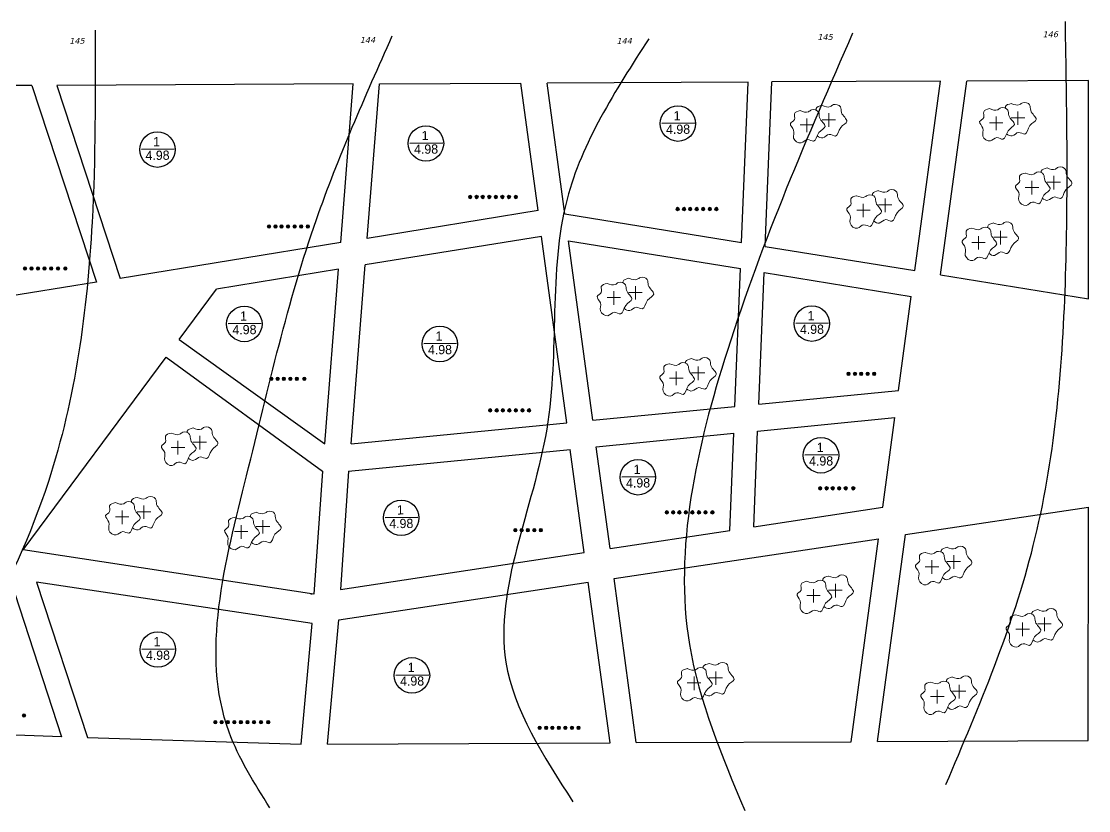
# Model space of a CAD drawing. Header units: millimetres. Extents: x -710977 to 10671, y -929782 to 89628.
# Drawn here: x 1980.761 to 1984.822, y 870.76 to 873.763 of the extents above; entities that cross this region are included whole.
import ezdxf

# ---------------------------------------------------------------- set-up
doc = ezdxf.new("R2010")
doc.units = ezdxf.units.MM
doc.header["$LTSCALE"] = 0.4
doc.layers.add('Площади', color=7, linetype='Continuous')
doc.layers.add('Тонкая', color=82, linetype='Continuous', lineweight=20)
doc.styles.add('style1', font='verdana.ttf', dxfattribs={"oblique": 15})

msp = doc.modelspace()

# ---------------------------------------------------------------- hatches: boundary and pattern name
at = {"layer": 'Тонкая', "ltscale": 10}
for points in [[(1982.4757, 873.0949, 1), (1982.4623, 873.0949, 1)], [(1982.5002, 873.0949, 1), (1982.4868, 873.0949, 1)], [(1982.5236, 873.0949, 1), (1982.5101, 873.0949, 1)], [(1982.5483, 873.0949, 1), (1982.5349, 873.0949, 1)], [(1982.5731, 873.0949, 1), (1982.5597, 873.0949, 1)], [(1982.5982, 873.0949, 1), (1982.5848, 873.0949, 1)], [(1982.6233, 873.0949, 1), (1982.6098, 873.0949, 1)], [(1982.6495, 873.0949, 1), (1982.6361, 873.0949, 1)], [(1983.265, 873.0488, 1), (1983.2516, 873.0488, 1)], [(1983.2895, 873.0488, 1), (1983.276, 873.0488, 1)], [(1983.3128, 873.0488, 1), (1983.2994, 873.0488, 1)], [(1983.3376, 873.0488, 1), (1983.3242, 873.0488, 1)], [(1983.3624, 873.0488, 1), (1983.3489, 873.0488, 1)], [(1983.3875, 873.0488, 1), (1983.3741, 873.0488, 1)], [(1983.4125, 873.0488, 1), (1983.3991, 873.0488, 1)], [(1981.7102, 872.9824, 1), (1981.6968, 872.9824, 1)], [(1981.7347, 872.9824, 1), (1981.7213, 872.9824, 1)], [(1981.758, 872.9824, 1), (1981.7446, 872.9824, 1)], [(1981.7828, 872.9824, 1), (1981.7694, 872.9824, 1)], [(1981.8076, 872.9824, 1), (1981.7942, 872.9824, 1)], [(1981.8327, 872.9824, 1), (1981.8193, 872.9824, 1)], [(1981.8577, 872.9824, 1), (1981.8443, 872.9824, 1)], [(1980.7814, 872.8224, 1), (1980.768, 872.8224, 1)], [(1980.8062, 872.8224, 1), (1980.7927, 872.8224, 1)], [(1980.8309, 872.8224, 1), (1980.8175, 872.8224, 1)], [(1980.8561, 872.8224, 1), (1980.8426, 872.8224, 1)], [(1980.8811, 872.8224, 1), (1980.8677, 872.8224, 1)], [(1980.9073, 872.8224, 1), (1980.8939, 872.8224, 1)], [(1980.935, 872.8224, 1), (1980.9216, 872.8224, 1)], [(1983.9155, 872.422, 1), (1983.9021, 872.422, 1)], [(1983.94, 872.422, 1), (1983.9266, 872.422, 1)], [(1983.9633, 872.422, 1), (1983.9499, 872.422, 1)], [(1983.9881, 872.422, 1), (1983.9747, 872.422, 1)], [(1984.0129, 872.422, 1), (1983.9995, 872.422, 1)], [(1981.7189, 872.4031, 1), (1981.7055, 872.4031, 1)], [(1981.7434, 872.4031, 1), (1981.73, 872.4031, 1)], [(1981.7668, 872.4031, 1), (1981.7534, 872.4031, 1)], [(1981.7916, 872.4031, 1), (1981.7781, 872.4031, 1)], [(1981.8163, 872.4031, 1), (1981.8029, 872.4031, 1)], [(1981.8449, 872.4031, 1), (1981.8315, 872.4031, 1)], [(1982.5521, 872.283, 1), (1982.5386, 872.283, 1)], [(1982.5765, 872.283, 1), (1982.5631, 872.283, 1)], [(1982.5999, 872.283, 1), (1982.5865, 872.283, 1)], [(1982.6247, 872.283, 1), (1982.6112, 872.283, 1)], [(1982.6495, 872.283, 1), (1982.636, 872.283, 1)], [(1982.6746, 872.283, 1), (1982.6612, 872.283, 1)], [(1982.6996, 872.283, 1), (1982.6862, 872.283, 1)], [(1983.8074, 871.9865, 1), (1983.794, 871.9865, 1)], [(1983.8319, 871.9865, 1), (1983.8185, 871.9865, 1)], [(1983.8553, 871.9865, 1), (1983.8418, 871.9865, 1)], [(1983.88, 871.9865, 1), (1983.8666, 871.9865, 1)], [(1983.9048, 871.9865, 1), (1983.8914, 871.9865, 1)], [(1983.9334, 871.9865, 1), (1983.92, 871.9865, 1)], [(1983.2238, 871.895, 1), (1983.2103, 871.895, 1)], [(1983.2483, 871.895, 1), (1983.2348, 871.895, 1)], [(1983.2716, 871.895, 1), (1983.2582, 871.895, 1)], [(1983.2964, 871.895, 1), (1983.283, 871.895, 1)], [(1983.3212, 871.895, 1), (1983.3077, 871.895, 1)], [(1983.3463, 871.895, 1), (1983.3329, 871.895, 1)], [(1983.3713, 871.895, 1), (1983.3579, 871.895, 1)], [(1983.3976, 871.895, 1), (1983.3841, 871.895, 1)], [(1982.6474, 871.8274, 1), (1982.634, 871.8274, 1)], [(1982.6719, 871.8274, 1), (1982.6585, 871.8274, 1)], [(1982.6953, 871.8274, 1), (1982.6819, 871.8274, 1)], [(1982.7201, 871.8274, 1), (1982.7066, 871.8274, 1)], [(1982.7448, 871.8274, 1), (1982.7314, 871.8274, 1)], [(1980.7776, 871.1223, 1), (1980.7642, 871.1223, 1)], [(1981.5059, 871.0968, 1), (1981.4925, 871.0968, 1)], [(1981.5304, 871.0968, 1), (1981.5169, 871.0968, 1)], [(1981.5537, 871.0968, 1), (1981.5403, 871.0968, 1)], [(1981.5785, 871.0968, 1), (1981.5651, 871.0968, 1)], [(1981.6033, 871.0968, 1), (1981.5898, 871.0968, 1)], [(1981.6284, 871.0968, 1), (1981.615, 871.0968, 1)], [(1981.6534, 871.0968, 1), (1981.64, 871.0968, 1)], [(1981.6797, 871.0968, 1), (1981.6662, 871.0968, 1)], [(1981.7073, 871.0968, 1), (1981.6939, 871.0968, 1)], [(1982.7404, 871.0752, 1), (1982.727, 871.0752, 1)], [(1982.7649, 871.0752, 1), (1982.7515, 871.0752, 1)], [(1982.7883, 871.0752, 1), (1982.7748, 871.0752, 1)], [(1982.813, 871.0752, 1), (1982.7996, 871.0752, 1)], [(1982.8378, 871.0752, 1), (1982.8244, 871.0752, 1)], [(1982.863, 871.0752, 1), (1982.8495, 871.0752, 1)], [(1982.888, 871.0752, 1), (1982.8745, 871.0752, 1)]]:
    msp.add_hatch(color=0, dxfattribs=at).paths.add_polyline_path(points)

# ---------------------------------------------------------------- linework, layer by layer
at = {"color": 0, "lineweight": 30}
for p, q in [((1980.8014, 873.5189), (1980.1983, 873.516)), ((1980.8014, 873.5189), (1981.0465, 872.7702)), ((1982.0235, 873.5246), (1980.8956, 873.5193)), ((1980.8956, 873.5193), (1981.137, 872.7849)), ((1981.9763, 872.9209), (1982.0235, 873.5246)), ((1982.0776, 872.9373), (1982.1235, 873.5246)), ((1982.1235, 873.5246), (1982.6616, 873.5276)), ((1982.7272, 873.0426), (1982.6616, 873.5276)), ((1983.5267, 873.5317), (1982.7615, 873.5281)), ((1982.8289, 873.0304), (1982.7615, 873.5281)), ((1983.502, 872.9213), (1983.5267, 873.5317)), ((1983.5914, 872.9068), (1983.6168, 873.5321)), ((1984.2584, 873.5351), (1983.6168, 873.5321)), ((1984.1609, 872.8145), (1984.2584, 873.5351)), ((1984.2587, 872.7987), (1984.3584, 873.5356)), ((1984.8224, 873.5378), (1984.3584, 873.5356)), ((1984.8219, 872.7074), (1984.8224, 873.5378)), ((1982.7272, 873.0426), (1982.0776, 872.9373)), ((1982.8289, 873.0304), (1983.502, 872.9213)), ((1982.7405, 872.9448), (1982.0696, 872.836)), ((1982.8364, 872.2356), (1982.7405, 872.9448)), ((1981.9763, 872.9209), (1981.137, 872.7849)), ((1982.9351, 872.2452), (1982.8427, 872.9282)), ((1982.8427, 872.9282), (1983.498, 872.822)), ((1983.5914, 872.9068), (1984.1609, 872.8145)), ((1981.9684, 872.8196), (1981.5043, 872.7444)), ((1981.9164, 872.1555), (1981.9684, 872.8196)), ((1982.0164, 872.1555), (1982.0696, 872.836)), ((1983.4767, 872.2982), (1983.498, 872.822)), ((1983.5671, 872.307), (1983.5874, 872.8075)), ((1983.5874, 872.8075), (1984.1476, 872.7167)), ((1984.2587, 872.7987), (1984.8219, 872.7074)), ((1981.0465, 872.7702), (1980.474, 872.6774)), ((1981.3615, 872.5519), (1981.5043, 872.7444)), ((1984.0993, 872.359), (1984.1476, 872.7167)), ((1981.3615, 872.5519), (1981.9164, 872.1555)), ((1980.7682, 871.7522), (1981.3124, 872.4858)), ((1981.3124, 872.4858), (1981.9066, 872.0523)), ((1983.5671, 872.307), (1984.0993, 872.359)), ((1982.9351, 872.2452), (1983.4767, 872.2982)), ((1983.5629, 872.2044), (1984.0852, 872.2554)), ((1984.0391, 871.9148), (1984.0852, 872.2554)), ((1982.0164, 872.1555), (1982.8364, 872.2356)), ((1982.9488, 872.1444), (1983.4726, 872.1956)), ((1983.4576, 871.8265), (1983.4726, 872.1956)), ((1983.5482, 871.8402), (1983.5629, 872.2044)), ((1982.0066, 872.0523), (1982.8501, 872.1347)), ((1982.9032, 871.7423), (1982.8501, 872.1347)), ((1983.0011, 871.7572), (1982.9488, 872.1444)), ((1981.9066, 872.0523), (1981.8738, 871.5844)), ((1982.0066, 872.0523), (1981.975, 871.6014)), ((1983.5482, 871.8402), (1984.0391, 871.9148)), ((1984.125, 871.8102), (1984.8214, 871.9147)), ((1984.8209, 871.0268), (1984.8214, 871.9147)), ((1983.0011, 871.7572), (1983.4576, 871.8265)), ((1984.0185, 871.0232), (1984.125, 871.8102)), ((1983.0165, 871.6439), (1984.0229, 871.7949)), ((1983.9185, 871.0227), (1984.0229, 871.7949)), ((1981.8738, 871.5844), (1980.7682, 871.7522)), ((1981.975, 871.6014), (1982.9032, 871.7423)), ((1980.718, 871.6407), (1980.9142, 871.0414)), ((1983.101, 871.019), (1983.0165, 871.6439)), ((1981.8683, 871.4716), (1980.8186, 871.6291)), ((1980.8186, 871.6291), (1981.0125, 871.0391)), ((1981.9697, 871.4868), (1982.9185, 871.6292)), ((1983.0011, 871.0185), (1982.9185, 871.6292)), ((1981.8628, 871.5844), (1981.8739, 871.5861)), ((1981.926, 871.0132), (1981.9697, 871.4868)), ((1981.826, 871.0132), (1981.8683, 871.4716)), ((1980.9142, 871.0414), (1980.1435, 871.067)), ((1981.0125, 871.0391), (1981.826, 871.0132)), ((1981.926, 871.0136), (1983.0011, 871.0185)), ((1983.101, 871.019), (1983.9185, 871.0227)), ((1984.0185, 871.0232), (1984.8209, 871.0268))]:
    msp.add_line(p, q, dxfattribs=at)
at = {"color": 241, "lineweight": 25}
for p, q in [((1983.3234, 873.3753), (1983.1983, 873.3739)), ((1981.3428, 873.2764), (1981.2177, 873.275)), ((1982.3645, 873.2998), (1982.2395, 873.2984)), ((1983.8329, 872.6145), (1983.7078, 872.6131)), ((1981.6734, 872.6131), (1981.5483, 872.6117)), ((1982.4174, 872.5369), (1982.2923, 872.5355)), ((1983.8677, 872.1135), (1983.7427, 872.1121)), ((1983.1712, 872.03), (1983.0461, 872.0286)), ((1982.2701, 871.8757), (1982.1451, 871.8743)), ((1981.3442, 871.3745), (1981.2191, 871.3731)), ((1982.3113, 871.2763), (1982.1862, 871.275))]:
    msp.add_line(p, q, dxfattribs=at)
for centre in [(1983.2595, 873.3738), (1982.3007, 873.2984), (1981.2789, 873.2749), (1981.6095, 872.6116), (1983.769, 872.613), (1982.3535, 872.5354), (1983.8039, 872.112), (1983.1073, 872.0285), (1982.2063, 871.8742), (1981.2803, 871.373), (1982.2474, 871.2749)]:
    msp.add_circle(centre, 0.0675, dxfattribs=at)
at = {"ltscale": 0.5}
for points in [[(1984.2792, 870.86), (1984.6119, 871.7685), (1984.7338, 872.7656), (1984.7338, 873.7627)], [(1981.0414, 873.7295), (1981.0303, 872.9983), (1980.864, 872.0123), (1980.2763, 870.8711)], [(1983.9244, 873.7184), (1983.4476, 872.5108), (1983.3034, 871.3918), (1983.5141, 870.7603)], [(1981.7067, 870.7714), (1981.5515, 871.0595), (1981.618, 872.0344), (1981.8841, 873.0094), (1982.1724, 873.7073)], [(1983.1482, 873.6962), (1982.8377, 873.0869), (1982.7601, 872.2117), (1982.6049, 871.3254), (1982.8599, 870.7936)]]:
    msp.add_spline(points, degree=3, dxfattribs=at)
at = {"layer": 'Тонкая', "color": 6}
for p, q in [((1983.7502, 873.369), (1983.7502, 873.3933)), ((1983.7502, 873.3933), (1983.7502, 873.3417)), ((1983.8332, 873.4129), (1983.8332, 873.3612)), ((1983.8332, 873.3885), (1983.8332, 873.4129)), ((1984.4705, 873.3764), (1984.4705, 873.4008)), ((1984.4705, 873.4008), (1984.4705, 873.3491)), ((1984.5535, 873.4203), (1984.5535, 873.3686)), ((1984.5535, 873.3959), (1984.5535, 873.4203)), ((1984.6067, 873.1313), (1984.6067, 873.1557)), ((1984.6067, 873.1557), (1984.6067, 873.104)), ((1984.6897, 873.1752), (1984.6897, 873.1236)), ((1984.6897, 873.1508), (1984.6897, 873.1752)), ((1983.965, 873.0448), (1983.965, 873.0692)), ((1983.965, 873.0692), (1983.965, 873.0175)), ((1984.048, 873.0888), (1984.048, 873.0371)), ((1984.048, 873.0644), (1984.048, 873.0888)), ((1984.4035, 872.9218), (1984.4035, 872.9462)), ((1984.4035, 872.9462), (1984.4035, 872.8945)), ((1984.4864, 872.9657), (1984.4864, 872.9141)), ((1984.4864, 872.9413), (1984.4864, 872.9657)), ((1983.0153, 872.7118), (1983.0153, 872.7362)), ((1983.0153, 872.7362), (1983.0153, 872.6845)), ((1983.0983, 872.7557), (1983.0983, 872.7041)), ((1983.0983, 872.7313), (1983.0983, 872.7557)), ((1983.2534, 872.406), (1983.2534, 872.4303)), ((1983.2534, 872.4303), (1983.2534, 872.3787)), ((1983.3364, 872.4499), (1983.3364, 872.3982)), ((1983.3364, 872.4255), (1983.3364, 872.4499)), ((1981.44, 872.1862), (1981.44, 872.1345)), ((1981.44, 872.1618), (1981.44, 872.1862)), ((1981.357, 872.1422), (1981.357, 872.1666)), ((1981.357, 872.1666), (1981.357, 872.115)), ((1981.1446, 871.8778), (1981.1446, 871.9022)), ((1981.1446, 871.9022), (1981.1446, 871.8505)), ((1981.2275, 871.9217), (1981.2275, 871.8701)), ((1981.2275, 871.8973), (1981.2275, 871.9217)), ((1981.5975, 871.8217), (1981.5975, 871.8461)), ((1981.5975, 871.8461), (1981.5975, 871.7944)), ((1981.6805, 871.8656), (1981.6805, 871.814)), ((1981.6805, 871.8412), (1981.6805, 871.8656)), ((1984.3092, 871.7321), (1984.3092, 871.6805)), ((1984.3092, 871.7077), (1984.3092, 871.7321)), ((1984.2262, 871.6882), (1984.2262, 871.7126)), ((1984.2262, 871.7126), (1984.2262, 871.6609)), ((1983.7755, 871.5788), (1983.7755, 871.6032)), ((1983.7755, 871.6032), (1983.7755, 871.5515)), ((1983.8585, 871.6228), (1983.8585, 871.5711)), ((1983.8585, 871.5984), (1983.8585, 871.6228)), ((1984.6541, 871.4951), (1984.6541, 871.4435)), ((1984.6541, 871.4707), (1984.6541, 871.4951)), ((1984.5711, 871.4512), (1984.5711, 871.4756)), ((1984.5711, 871.4756), (1984.5711, 871.4239)), ((1983.4036, 871.2902), (1983.4036, 871.2385)), ((1983.4036, 871.2658), (1983.4036, 871.2902)), ((1983.3207, 871.2463), (1983.3207, 871.2707)), ((1983.3207, 871.2707), (1983.3207, 871.219)), ((1984.3295, 871.2388), (1984.3295, 871.1872)), ((1984.3295, 871.2144), (1984.3295, 871.2388)), ((1984.2465, 871.1949), (1984.2465, 871.2193)), ((1984.2465, 871.2193), (1984.2465, 871.1676))]:
    msp.add_line(p, q, dxfattribs=at)
at = {"layer": 'Тонкая', "color": 0, "ltscale": 10}
for centre in [(1982.469, 873.0949), (1982.4935, 873.0949), (1982.5168, 873.0949), (1982.5416, 873.0949), (1982.5664, 873.0949), (1982.5915, 873.0949), (1982.6165, 873.0949), (1982.6428, 873.0949), (1983.2583, 873.0488), (1983.2828, 873.0488), (1983.3061, 873.0488), (1983.3309, 873.0488), (1983.3557, 873.0488), (1983.3808, 873.0488), (1983.4058, 873.0488), (1981.7035, 872.9824), (1981.728, 872.9824), (1981.7513, 872.9824), (1981.7761, 872.9824), (1981.8009, 872.9824), (1981.826, 872.9824), (1981.851, 872.9824), (1980.7747, 872.8224), (1980.7995, 872.8224), (1980.8242, 872.8224), (1980.8494, 872.8224), (1980.8744, 872.8224), (1980.9006, 872.8224), (1980.9283, 872.8224), (1983.9088, 872.422), (1983.9333, 872.422), (1983.9566, 872.422), (1983.9814, 872.422), (1984.0062, 872.422), (1981.7122, 872.4031), (1981.7367, 872.4031), (1981.7601, 872.4031), (1981.7848, 872.4031), (1981.8096, 872.4031), (1981.8382, 872.4031), (1982.5453, 872.283), (1982.5698, 872.283), (1982.5932, 872.283), (1982.618, 872.283), (1982.6427, 872.283), (1982.6679, 872.283), (1982.6929, 872.283), (1983.8007, 871.9865), (1983.8252, 871.9865), (1983.8485, 871.9865), (1983.8733, 871.9865), (1983.8981, 871.9865), (1983.9267, 871.9865), (1983.2171, 871.895), (1983.2415, 871.895), (1983.2649, 871.895), (1983.2897, 871.895), (1983.3144, 871.895), (1983.3396, 871.895), (1983.3646, 871.895), (1983.3908, 871.895), (1982.6407, 871.8274), (1982.6652, 871.8274), (1982.6886, 871.8274), (1982.7133, 871.8274), (1982.7381, 871.8274), (1980.7709, 871.1223), (1981.4992, 871.0968), (1981.5236, 871.0968), (1981.547, 871.0968), (1981.5718, 871.0968), (1981.5966, 871.0968), (1981.6217, 871.0968), (1981.6467, 871.0968), (1981.6729, 871.0968), (1981.7006, 871.0968), (1982.7337, 871.0752), (1982.7582, 871.0752), (1982.7816, 871.0752), (1982.8063, 871.0752), (1982.8311, 871.0752), (1982.8562, 871.0752), (1982.8813, 871.0752)]:
    msp.add_circle(centre, 0.00671, dxfattribs=at)
at = {"layer": 'Тонкая', "color": 6}
for points in [[(1983.725, 873.4233), (1983.7028, 873.4113), (1983.7028, 873.3891), (1983.6875, 873.3738), (1983.6998, 873.3489), (1983.6998, 873.3189), (1983.728, 873.3003), (1983.7524, 873.313), (1983.776, 873.3069), (1983.7959, 873.3394), (1983.8195, 873.363), (1983.7987, 873.3969), (1983.7946, 873.4179), (1983.7682, 873.4263), (1983.7565, 873.419), (1983.7249, 873.4231)], [(1984.4453, 873.4307), (1984.423, 873.4187), (1984.423, 873.3965), (1984.4077, 873.3812), (1984.42, 873.3563), (1984.42, 873.3263), (1984.4483, 873.3077), (1984.4727, 873.3205), (1984.4963, 873.3143), (1984.5162, 873.3468), (1984.5398, 873.3704), (1984.519, 873.4043), (1984.5149, 873.4253), (1984.4885, 873.4337), (1984.4768, 873.4264), (1984.4451, 873.4306)], [(1983.8078, 873.3885), (1983.8589, 873.3885)], [(1984.5281, 873.3959), (1984.5792, 873.3959)], [(1983.7249, 873.369), (1983.7759, 873.369)], [(1984.4452, 873.3764), (1984.4962, 873.3764)], [(1984.5815, 873.1856), (1984.5593, 873.1736), (1984.5593, 873.1514), (1984.544, 873.1361), (1984.5563, 873.1112), (1984.5563, 873.0812), (1984.5845, 873.0626), (1984.6089, 873.0754), (1984.6325, 873.0692), (1984.6524, 873.1017), (1984.676, 873.1253), (1984.6552, 873.1592), (1984.6511, 873.1802), (1984.6247, 873.1886), (1984.613, 873.1813), (1984.5814, 873.1855)], [(1984.6643, 873.1508), (1984.7154, 873.1508)], [(1983.9398, 873.0991), (1983.9175, 873.0871), (1983.9175, 873.0649), (1983.9022, 873.0496), (1983.9145, 873.0247), (1983.9145, 872.9947), (1983.9428, 872.9761), (1983.9672, 872.9889), (1983.9908, 872.9827), (1984.0107, 873.0152), (1984.0343, 873.0388), (1984.0135, 873.0727), (1984.0094, 873.0937), (1983.983, 873.1021), (1983.9713, 873.0949), (1983.9396, 873.099)], [(1984.5814, 873.1313), (1984.6324, 873.1313)], [(1984.0226, 873.0644), (1984.0737, 873.0644)], [(1983.9397, 873.0448), (1983.9907, 873.0448)], [(1984.3782, 872.9761), (1984.356, 872.9641), (1984.356, 872.9419), (1984.3407, 872.9266), (1984.353, 872.9017), (1984.353, 872.8717), (1984.3812, 872.8531), (1984.4056, 872.8659), (1984.4292, 872.8597), (1984.4491, 872.8922), (1984.4727, 872.9158), (1984.452, 872.9497), (1984.4478, 872.9707), (1984.4214, 872.9791), (1984.4097, 872.9719), (1984.3781, 872.976)], [(1984.461, 872.9413), (1984.5121, 872.9413)], [(1984.3781, 872.9218), (1984.4292, 872.9218)], [(1982.9901, 872.7661), (1982.9678, 872.7541), (1982.9678, 872.7319), (1982.9525, 872.7166), (1982.9648, 872.6917), (1982.9648, 872.6617), (1982.9931, 872.6431), (1983.0175, 872.6559), (1983.0411, 872.6497), (1983.061, 872.6822), (1983.0846, 872.7058), (1983.0638, 872.7397), (1983.0597, 872.7607), (1983.0333, 872.7691), (1983.0216, 872.7618), (1982.9899, 872.766)], [(1982.99, 872.7118), (1983.041, 872.7118)], [(1983.0729, 872.7313), (1983.124, 872.7313)], [(1983.2281, 872.4603), (1983.2059, 872.4483), (1983.2059, 872.4261), (1983.1906, 872.4108), (1983.2029, 872.3859), (1983.2029, 872.3559), (1983.2311, 872.3373), (1983.2556, 872.35), (1983.2792, 872.3439), (1983.2991, 872.3764), (1983.3227, 872.4), (1983.3019, 872.4339), (1983.2978, 872.4549), (1983.2714, 872.4633), (1983.2597, 872.456), (1983.228, 872.4601)], [(1983.311, 872.4255), (1983.362, 872.4255)], [(1983.228, 872.406), (1983.2791, 872.406)], [(1981.3317, 872.1965), (1981.3095, 872.1845), (1981.3095, 872.1623), (1981.2942, 872.147), (1981.3065, 872.1221), (1981.3065, 872.0921), (1981.3348, 872.0735), (1981.3592, 872.0863), (1981.3828, 872.0801), (1981.4027, 872.1126), (1981.4263, 872.1363), (1981.4055, 872.1701), (1981.4014, 872.1911), (1981.375, 872.1995), (1981.3633, 872.1923), (1981.3316, 872.1964)], [(1981.3317, 872.1422), (1981.3827, 872.1422)], [(1981.4146, 872.1618), (1981.4657, 872.1618)], [(1981.1193, 871.9321), (1981.0971, 871.9201), (1981.0971, 871.8979), (1981.0818, 871.8826), (1981.0941, 871.8577), (1981.0941, 871.8277), (1981.1223, 871.8091), (1981.1467, 871.8219), (1981.1703, 871.8157), (1981.1902, 871.8482), (1981.2138, 871.8718), (1981.1931, 871.9057), (1981.1889, 871.9267), (1981.1625, 871.9351), (1981.1508, 871.9278), (1981.1192, 871.932)], [(1981.2022, 871.8973), (1981.2532, 871.8973)], [(1981.1192, 871.8778), (1981.1703, 871.8778)], [(1981.5723, 871.876), (1981.55, 871.864), (1981.55, 871.8418), (1981.5347, 871.8265), (1981.547, 871.8016), (1981.547, 871.7716), (1981.5753, 871.753), (1981.5997, 871.7658), (1981.6233, 871.7596), (1981.6432, 871.7921), (1981.6668, 871.8157), (1981.646, 871.8496), (1981.6419, 871.8706), (1981.6155, 871.879), (1981.6038, 871.8717), (1981.5721, 871.8759)], [(1981.5722, 871.8217), (1981.6232, 871.8217)], [(1981.6551, 871.8412), (1981.7062, 871.8412)], [(1984.201, 871.7425), (1984.1788, 871.7305), (1984.1788, 871.7083), (1984.1634, 871.693), (1984.1758, 871.6681), (1984.1758, 871.6381), (1984.204, 871.6195), (1984.2284, 871.6323), (1984.252, 871.6261), (1984.2719, 871.6586), (1984.2955, 871.6822), (1984.2747, 871.7161), (1984.2706, 871.7371), (1984.2442, 871.7455), (1984.2325, 871.7383), (1984.2009, 871.7424)], [(1984.2009, 871.6882), (1984.2519, 871.6882)], [(1984.2838, 871.7077), (1984.3349, 871.7077)], [(1983.7502, 871.6331), (1983.728, 871.6211), (1983.728, 871.5989), (1983.7127, 871.5836), (1983.725, 871.5587), (1983.725, 871.5287), (1983.7532, 871.5101), (1983.7777, 871.5229), (1983.8013, 871.5167), (1983.8212, 871.5492), (1983.8448, 871.5728), (1983.824, 871.6067), (1983.8199, 871.6277), (1983.7935, 871.6361), (1983.7818, 871.6289), (1983.7501, 871.633)], [(1983.7501, 871.5788), (1983.8012, 871.5788)], [(1983.8331, 871.5984), (1983.8841, 871.5984)], [(1984.5459, 871.5055), (1984.5236, 871.4935), (1984.5236, 871.4713), (1984.5083, 871.456), (1984.5206, 871.4311), (1984.5206, 871.4011), (1984.5489, 871.3825), (1984.5733, 871.3953), (1984.5969, 871.3891), (1984.6168, 871.4216), (1984.6404, 871.4452), (1984.6196, 871.4791), (1984.6155, 871.5001), (1984.5891, 871.5085), (1984.5774, 871.5012), (1984.5457, 871.5054)], [(1984.5458, 871.4512), (1984.5968, 871.4512)], [(1984.6287, 871.4707), (1984.6798, 871.4707)], [(1983.2954, 871.3006), (1983.2732, 871.2886), (1983.2732, 871.2664), (1983.2579, 871.2511), (1983.2702, 871.2262), (1983.2702, 871.1962), (1983.2984, 871.1776), (1983.3229, 871.1904), (1983.3464, 871.1842), (1983.3664, 871.2167), (1983.39, 871.2403), (1983.3692, 871.2742), (1983.3651, 871.2952), (1983.3386, 871.3036), (1983.3269, 871.2963), (1983.2953, 871.3005)], [(1983.2953, 871.2463), (1983.3464, 871.2463)], [(1983.3783, 871.2658), (1983.4293, 871.2658)], [(1984.2212, 871.2492), (1984.199, 871.2372), (1984.199, 871.215), (1984.1837, 871.1997), (1984.196, 871.1748), (1984.196, 871.1448), (1984.2242, 871.1262), (1984.2487, 871.139), (1984.2723, 871.1328), (1984.2922, 871.1653), (1984.3158, 871.1889), (1984.295, 871.2228), (1984.2909, 871.2438), (1984.2645, 871.2522), (1984.2528, 871.2449), (1984.2211, 871.2491)], [(1984.2212, 871.1949), (1984.2722, 871.1949)], [(1984.3041, 871.2144), (1984.3552, 871.2144)]]:
    msp.add_spline(points, degree=3, dxfattribs=at)
for points, knots in [([(1983.8079, 873.4428), (1983.7978, 873.4403), (1983.7852, 873.4372), (1983.7853, 873.4273), (1983.7855, 873.4253)], [0, 0, 0, 0, 1.262402, 1.560192, 1.560192, 1.560192, 1.560192]), ([(1983.7896, 873.3276), (1983.7955, 873.3219), (1983.8146, 873.3137), (1983.8324, 873.3411), (1983.8678, 873.3148), (1983.8705, 873.3636), (1983.9186, 873.3816), (1983.8764, 873.4091), (1983.8831, 873.4417), (1983.8536, 873.4514), (1983.8354, 873.4322), (1983.8192, 873.4384), (1983.8078, 873.4427)], [6.944619, 6.944619, 6.944619, 6.944619, 8.03269, 9.411569, 10.630729, 12.536176, 14.205759, 16.193586, 17.263532, 18.649545, 19.337974, 20.933137, 20.933137, 20.933137, 20.933137]), ([(1984.5282, 873.4502), (1984.518, 873.4477), (1984.5055, 873.4446), (1984.5056, 873.4347), (1984.5058, 873.4327)], [0, 0, 0, 0, 1.262402, 1.560192, 1.560192, 1.560192, 1.560192]), ([(1984.5098, 873.335), (1984.5158, 873.3293), (1984.5349, 873.3211), (1984.5526, 873.3486), (1984.5881, 873.3222), (1984.5908, 873.371), (1984.6389, 873.389), (1984.5966, 873.4165), (1984.6034, 873.4492), (1984.5739, 873.4588), (1984.5557, 873.4396), (1984.5394, 873.4458), (1984.5281, 873.4501)], [6.944619, 6.944619, 6.944619, 6.944619, 8.03269, 9.411569, 10.630729, 12.536176, 14.205759, 16.193586, 17.263532, 18.649545, 19.337974, 20.933137, 20.933137, 20.933137, 20.933137]), ([(1984.6644, 873.2051), (1984.6543, 873.2026), (1984.6417, 873.1995), (1984.6418, 873.1896), (1984.642, 873.1876)], [0, 0, 0, 0, 1.262402, 1.560192, 1.560192, 1.560192, 1.560192]), ([(1984.6461, 873.0899), (1984.652, 873.0842), (1984.6711, 873.076), (1984.6889, 873.1035), (1984.7243, 873.0771), (1984.727, 873.1259), (1984.7751, 873.1439), (1984.7329, 873.1714), (1984.7396, 873.2041), (1984.7101, 873.2137), (1984.6919, 873.1945), (1984.6757, 873.2007), (1984.6643, 873.205)], [6.944619, 6.944619, 6.944619, 6.944619, 8.03269, 9.411569, 10.630729, 12.536176, 14.205759, 16.193586, 17.263532, 18.649545, 19.337974, 20.933137, 20.933137, 20.933137, 20.933137]), ([(1984.0227, 873.1187), (1984.0125, 873.1161), (1984, 873.113), (1984.0001, 873.1032), (1984.0003, 873.1012)], [0, 0, 0, 0, 1.262402, 1.560192, 1.560192, 1.560192, 1.560192]), ([(1984.0043, 873.0035), (1984.0103, 872.9978), (1984.0294, 872.9895), (1984.0471, 873.017), (1984.0826, 872.9906), (1984.0853, 873.0394), (1984.1334, 873.0575), (1984.0911, 873.085), (1984.0979, 873.1176), (1984.0684, 873.1272), (1984.0502, 873.108), (1984.0339, 873.1142), (1984.0226, 873.1186)], [6.944619, 6.944619, 6.944619, 6.944619, 8.03269, 9.411569, 10.630729, 12.536176, 14.205759, 16.193586, 17.263532, 18.649545, 19.337974, 20.933137, 20.933137, 20.933137, 20.933137]), ([(1984.4611, 872.9957), (1984.451, 872.9931), (1984.4384, 872.99), (1984.4385, 872.9801), (1984.4387, 872.9781)], [0, 0, 0, 0, 1.262402, 1.560192, 1.560192, 1.560192, 1.560192]), ([(1984.4428, 872.8805), (1984.4487, 872.8748), (1984.4678, 872.8665), (1984.4856, 872.894), (1984.5211, 872.8676), (1984.5237, 872.9164), (1984.5719, 872.9344), (1984.5296, 872.962), (1984.5364, 872.9946), (1984.5068, 873.0042), (1984.4886, 872.985), (1984.4724, 872.9912), (1984.461, 872.9955)], [6.944619, 6.944619, 6.944619, 6.944619, 8.03269, 9.411569, 10.630729, 12.536176, 14.205759, 16.193586, 17.263532, 18.649545, 19.337974, 20.933137, 20.933137, 20.933137, 20.933137]), ([(1983.073, 872.7856), (1983.0628, 872.7831), (1983.0503, 872.78), (1983.0504, 872.7701), (1983.0506, 872.7681)], [0, 0, 0, 0, 1.262402, 1.560192, 1.560192, 1.560192, 1.560192]), ([(1983.0546, 872.6704), (1983.0606, 872.6647), (1983.0797, 872.6565), (1983.0974, 872.684), (1983.1329, 872.6576), (1983.1356, 872.7064), (1983.1837, 872.7244), (1983.1415, 872.7519), (1983.1482, 872.7846), (1983.1187, 872.7942), (1983.1005, 872.775), (1983.0842, 872.7812), (1983.0729, 872.7855)], [6.944619, 6.944619, 6.944619, 6.944619, 8.03269, 9.411569, 10.630729, 12.536176, 14.205759, 16.193586, 17.263532, 18.649545, 19.337974, 20.933137, 20.933137, 20.933137, 20.933137]), ([(1983.3111, 872.4798), (1983.3009, 872.4773), (1983.2884, 872.4741), (1983.2884, 872.4643), (1983.2886, 872.4623)], [0, 0, 0, 0, 1.262402, 1.560192, 1.560192, 1.560192, 1.560192]), ([(1983.2927, 872.3646), (1983.2986, 872.3589), (1983.3177, 872.3507), (1983.3355, 872.3781), (1983.371, 872.3518), (1983.3737, 872.4006), (1983.4218, 872.4186), (1983.3795, 872.4461), (1983.3863, 872.4787), (1983.3568, 872.4884), (1983.3386, 872.4692), (1983.3223, 872.4754), (1983.311, 872.4797)], [6.944619, 6.944619, 6.944619, 6.944619, 8.03269, 9.411569, 10.630729, 12.536176, 14.205759, 16.193586, 17.263532, 18.649545, 19.337974, 20.933137, 20.933137, 20.933137, 20.933137]), ([(1981.4147, 872.2161), (1981.4045, 872.2136), (1981.392, 872.2104), (1981.3921, 872.2006), (1981.3923, 872.1986)], [0, 0, 0, 0, 1.262402, 1.560192, 1.560192, 1.560192, 1.560192]), ([(1981.3963, 872.1009), (1981.4023, 872.0952), (1981.4213, 872.0869), (1981.4391, 872.1144), (1981.4746, 872.0881), (1981.4773, 872.1368), (1981.5254, 872.1549), (1981.4831, 872.1824), (1981.4899, 872.215), (1981.4604, 872.2246), (1981.4422, 872.2055), (1981.4259, 872.2116), (1981.4146, 872.216)], [6.944619, 6.944619, 6.944619, 6.944619, 8.03269, 9.411569, 10.630729, 12.536176, 14.205759, 16.193586, 17.263532, 18.649545, 19.337974, 20.933137, 20.933137, 20.933137, 20.933137]), ([(1981.2022, 871.9516), (1981.1921, 871.9491), (1981.1795, 871.946), (1981.1796, 871.9361), (1981.1798, 871.9341)], [0, 0, 0, 0, 1.262402, 1.560192, 1.560192, 1.560192, 1.560192]), ([(1981.1839, 871.8364), (1981.1898, 871.8307), (1981.2089, 871.8225), (1981.2267, 871.85), (1981.2622, 871.8236), (1981.2648, 871.8724), (1981.313, 871.8904), (1981.2707, 871.9179), (1981.2775, 871.9506), (1981.2479, 871.9602), (1981.2297, 871.941), (1981.2135, 871.9472), (1981.2021, 871.9515)], [6.944619, 6.944619, 6.944619, 6.944619, 8.03269, 9.411569, 10.630729, 12.536176, 14.205759, 16.193586, 17.263532, 18.649545, 19.337974, 20.933137, 20.933137, 20.933137, 20.933137]), ([(1981.6552, 871.8955), (1981.645, 871.893), (1981.6325, 871.8899), (1981.6326, 871.88), (1981.6328, 871.878)], [0, 0, 0, 0, 1.262402, 1.560192, 1.560192, 1.560192, 1.560192]), ([(1981.6368, 871.7803), (1981.6428, 871.7746), (1981.6619, 871.7664), (1981.6796, 871.7939), (1981.7151, 871.7675), (1981.7178, 871.8163), (1981.7659, 871.8343), (1981.7237, 871.8618), (1981.7304, 871.8945), (1981.7009, 871.9041), (1981.6827, 871.8849), (1981.6664, 871.8911), (1981.6551, 871.8954)], [6.944619, 6.944619, 6.944619, 6.944619, 8.03269, 9.411569, 10.630729, 12.536176, 14.205759, 16.193586, 17.263532, 18.649545, 19.337974, 20.933137, 20.933137, 20.933137, 20.933137]), ([(1984.2839, 871.7621), (1984.2738, 871.7595), (1984.2612, 871.7564), (1984.2613, 871.7465), (1984.2615, 871.7445)], [0, 0, 0, 0, 1.262402, 1.560192, 1.560192, 1.560192, 1.560192]), ([(1984.2656, 871.6468), (1984.2715, 871.6411), (1984.2906, 871.6329), (1984.3084, 871.6604), (1984.3438, 871.634), (1984.3465, 871.6828), (1984.3946, 871.7008), (1984.3524, 871.7283), (1984.3591, 871.761), (1984.3296, 871.7706), (1984.3114, 871.7514), (1984.2951, 871.7576), (1984.2838, 871.7619)], [6.944619, 6.944619, 6.944619, 6.944619, 8.03269, 9.411569, 10.630729, 12.536176, 14.205759, 16.193586, 17.263532, 18.649545, 19.337974, 20.933137, 20.933137, 20.933137, 20.933137]), ([(1983.8332, 871.6527), (1983.823, 871.6502), (1983.8105, 871.647), (1983.8105, 871.6372), (1983.8107, 871.6352)], [0, 0, 0, 0, 1.262402, 1.560192, 1.560192, 1.560192, 1.560192]), ([(1983.8148, 871.5375), (1983.8207, 871.5318), (1983.8398, 871.5235), (1983.8576, 871.551), (1983.8931, 871.5246), (1983.8958, 871.5734), (1983.9439, 871.5915), (1983.9016, 871.619), (1983.9084, 871.6516), (1983.8789, 871.6612), (1983.8607, 871.642), (1983.8444, 871.6482), (1983.8331, 871.6526)], [6.944619, 6.944619, 6.944619, 6.944619, 8.03269, 9.411569, 10.630729, 12.536176, 14.205759, 16.193586, 17.263532, 18.649545, 19.337974, 20.933137, 20.933137, 20.933137, 20.933137]), ([(1984.6288, 871.525), (1984.6186, 871.5225), (1984.6061, 871.5194), (1984.6062, 871.5095), (1984.6064, 871.5075)], [0, 0, 0, 0, 1.262402, 1.560192, 1.560192, 1.560192, 1.560192]), ([(1984.6104, 871.4098), (1984.6164, 871.4041), (1984.6355, 871.3959), (1984.6532, 871.4234), (1984.6887, 871.397), (1984.6914, 871.4458), (1984.7395, 871.4638), (1984.6973, 871.4913), (1984.704, 871.524), (1984.6745, 871.5336), (1984.6563, 871.5144), (1984.64, 871.5206), (1984.6287, 871.5249)], [6.944619, 6.944619, 6.944619, 6.944619, 8.03269, 9.411569, 10.630729, 12.536176, 14.205759, 16.193586, 17.263532, 18.649545, 19.337974, 20.933137, 20.933137, 20.933137, 20.933137]), ([(1983.3784, 871.3201), (1983.3682, 871.3176), (1983.3556, 871.3145), (1983.3557, 871.3046), (1983.3559, 871.3026)], [0, 0, 0, 0, 1.262402, 1.560192, 1.560192, 1.560192, 1.560192]), ([(1983.36, 871.2049), (1983.3659, 871.1992), (1983.385, 871.191), (1983.4028, 871.2185), (1983.4383, 871.1921), (1983.4409, 871.2409), (1983.4891, 871.2589), (1983.4468, 871.2864), (1983.4536, 871.319), (1983.424, 871.3287), (1983.4058, 871.3095), (1983.3896, 871.3157), (1983.3783, 871.32)], [6.944619, 6.944619, 6.944619, 6.944619, 8.03269, 9.411569, 10.630729, 12.536176, 14.205759, 16.193586, 17.263532, 18.649545, 19.337974, 20.933137, 20.933137, 20.933137, 20.933137]), ([(1984.2858, 871.1535), (1984.2917, 871.1478), (1984.3108, 871.1396), (1984.3286, 871.1671), (1984.3641, 871.1407), (1984.3668, 871.1895), (1984.4149, 871.2075), (1984.3726, 871.235), (1984.3794, 871.2677), (1984.3499, 871.2773), (1984.3317, 871.2581), (1984.3154, 871.2643), (1984.3041, 871.2686)], [6.944619, 6.944619, 6.944619, 6.944619, 8.03269, 9.411569, 10.630729, 12.536176, 14.205759, 16.193586, 17.263532, 18.649545, 19.337974, 20.933137, 20.933137, 20.933137, 20.933137]), ([(1984.3042, 871.2688), (1984.294, 871.2662), (1984.2815, 871.2631), (1984.2815, 871.2532), (1984.2817, 871.2512)], [0, 0, 0, 0, 1.262402, 1.560192, 1.560192, 1.560192, 1.560192])]:
    msp.add_open_spline(points, degree=3, knots=knots, dxfattribs=at)

# ---------------------------------------------------------------- texts
at = {"color": 2, "ltscale": 0.5, "attachment_point": 1, "rotation": 0.6366}
for s, width, insert, char_height in [('1', 0.100299, (1983.2431, 873.4215), 0.0352), ('1', 0.100299, (1982.2842, 873.3461), 0.0352), ('4.98', 0.170286, (1983.2141, 873.3693), 0.03518), ('1', 0.100299, (1981.2624, 873.3226), 0.0352), ('4.98', 0.170286, (1981.2334, 873.2704), 0.03518), ('4.98', 0.170286, (1982.2552, 873.2938), 0.03518), ('1', 0.100299, (1981.5931, 872.6593), 0.0352), ('1', 0.100299, (1983.7525, 872.6607), 0.0352), ('4.98', 0.170286, (1981.5641, 872.6071), 0.03518), ('1', 0.100299, (1982.3371, 872.5831), 0.0352), ('4.98', 0.170286, (1983.7235, 872.6085), 0.03518), ('4.98', 0.170286, (1982.3081, 872.5309), 0.03518), ('1', 0.100299, (1983.7874, 872.1597), 0.0352), ('4.98', 0.170286, (1983.7584, 872.1075), 0.03518), ('1', 0.100299, (1983.0909, 872.0762), 0.0352), ('4.98', 0.170286, (1983.0619, 872.024), 0.03518), ('1', 0.100299, (1982.1898, 871.9219), 0.0352), ('4.98', 0.170286, (1982.1608, 871.8697), 0.03518), ('1', 0.100299, (1981.2639, 871.4207), 0.0352), ('4.98', 0.170286, (1981.2349, 871.3685), 0.03518), ('1', 0.100299, (1982.231, 871.3226), 0.0352), ('4.98', 0.170286, (1982.202, 871.2704), 0.03518)]:
    msp.add_mtext_dynamic_manual_height_columns(s, width=width, gutter_width=0.3518, heights=[0], dxfattribs=dict(at, insert=insert, char_height=char_height))
at = {"layer": 'Площади', "color": 0, "lineweight": 30, "style": 'style1', "oblique": 15}
for s, p in [('145', (1983.79, 873.6914)), ('146', (1984.6469, 873.702)), ('145', (1980.9432, 873.6768)), ('144', (1982.0488, 873.6804)), ('144', (1983.0255, 873.6768))]:
    msp.add_text(s, height=0.0224, rotation=0.7104, dxfattribs=at).set_placement(p)

doc.saveas('drawing.dxf')
